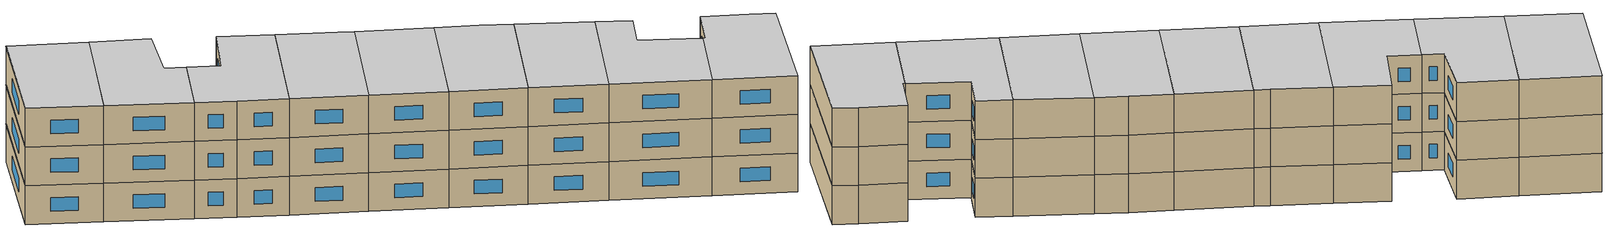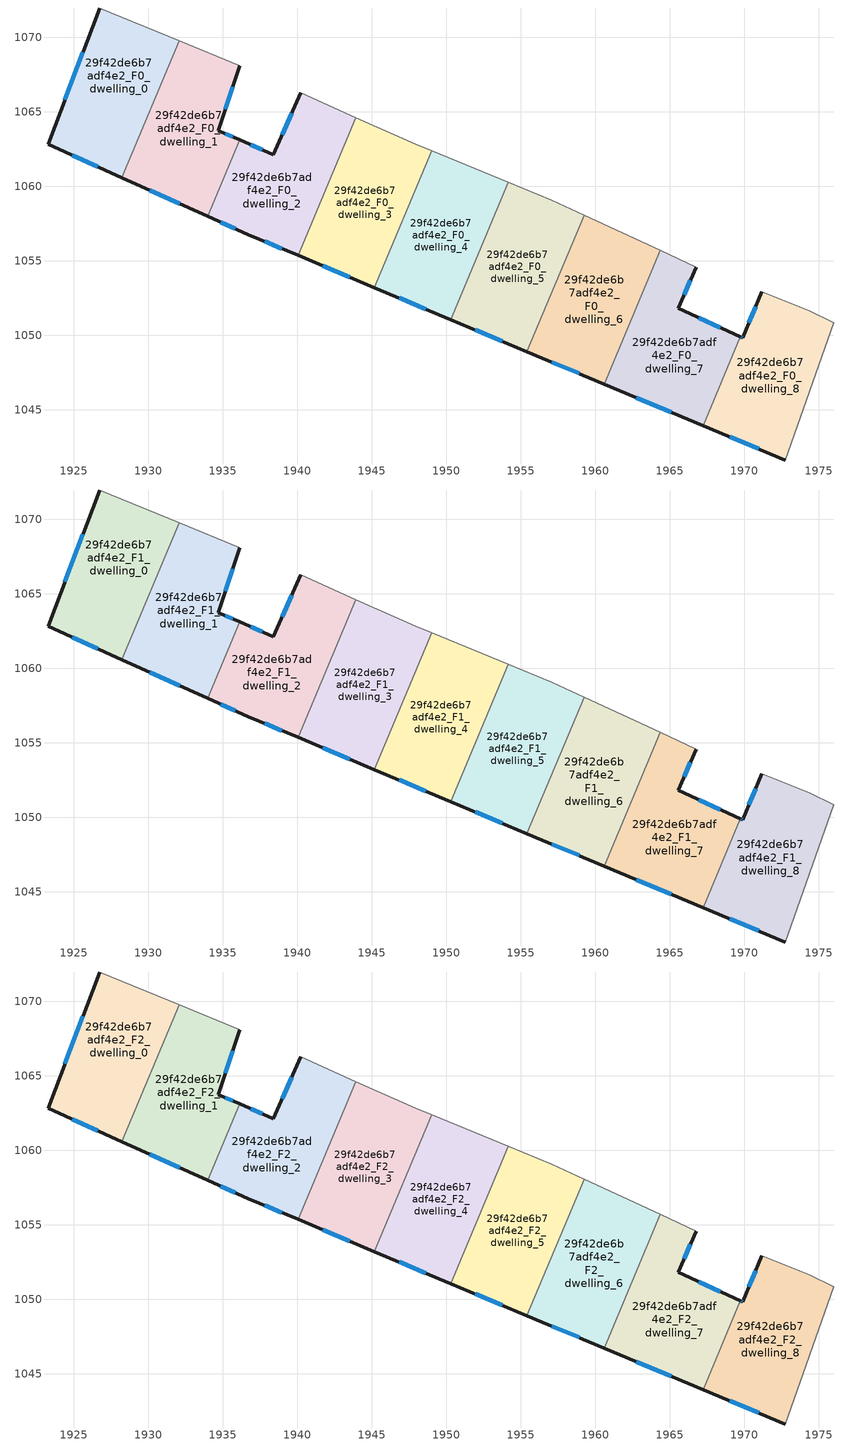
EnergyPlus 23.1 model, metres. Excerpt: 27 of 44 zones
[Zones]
29f42de6b7adf4e2_F0_dwelling_0
 floor ground (EU_floor_Construction): 1932.09,1069.76 1928.23,1060.58 1923.27,1062.82 1926.74,1071.96 z0
 wall outside (EU_wall_Construction): 1926.74,1071.96 1923.27,1062.82 1928.23,1060.58 z0:3
 wall adiabatic (EU_wall_Construction): 1932.09,1069.76 1926.74,1071.96 z0:3
 wall to 29f42de6b7adf4e2_F0_dwelling_1 (EU_wall_Construction): 1928.23,1060.58 1932.09,1069.76 z0:3
 window (EU_Window_Construction): 1924.88,1062.09 1926.62,1061.31 / 1925.61,1068.99 1924.4,1065.79 z0.98:2.02
29f42de6b7adf4e2_F0_dwelling_1
 floor ground (EU_floor_Construction): 1936.12,1068.1 1934.7,1063.73 1936.13,1063.1 1933.98,1057.99 1928.23,1060.58 1932.09,1069.76 z0
 wall outside (EU_wall_Construction): 1936.13,1063.1 1934.7,1063.73 1936.12,1068.1 / 1928.23,1060.58 1933.98,1057.99 z0:3
 wall adiabatic (EU_wall_Construction): 1936.12,1068.1 1932.09,1069.76 z0:3
 wall to 29f42de6b7adf4e2_F0_dwelling_2 (EU_wall_Construction): 1933.98,1057.99 1936.13,1063.1 z0:3
 window (EU_Window_Construction): 1935.16,1065.15 1935.66,1066.68 / 1935.66,1063.31 1935.16,1063.53 / 1930.1,1059.74 1932.11,1058.83 z0.98:2.02
29f42de6b7adf4e2_F0_dwelling_2
 floor ground (EU_floor_Construction): 1943.93,1064.6 1940.05,1055.35 1936.72,1056.75 1933.98,1057.99 1936.13,1063.1 1938.37,1062.12 1940.23,1066.26 z0
 wall outside (EU_wall_Construction): 1940.23,1066.26 1938.37,1062.12 1936.13,1063.1 / 1933.98,1057.99 1936.72,1056.75 1940.05,1055.35 z0:3
 wall adiabatic (EU_wall_Construction): 1943.93,1064.6 1940.23,1066.26 z0:3
 wall to 29f42de6b7adf4e2_F0_dwelling_3 (EU_wall_Construction): 1940.05,1055.35 1943.93,1064.6 z0:3
 window (EU_Window_Construction): 1937.64,1062.44 1936.86,1062.78 / 1939.63,1064.91 1938.97,1063.47 / 1937.8,1056.3 1938.96,1055.81 / 1934.87,1057.58 1935.83,1057.15 z0.98:2.02
29f42de6b7adf4e2_F0_dwelling_3
 floor ground (EU_floor_Construction): 1947.94,1062.81 1949.02,1062.37 1945.17,1053.2 1940.05,1055.35 1943.93,1064.6 z0
 wall outside (EU_wall_Construction): 1940.05,1055.35 1945.17,1053.2 z0:3
 wall adiabatic (EU_wall_Construction): 1949.02,1062.37 1947.94,1062.81 1943.93,1064.6 z0:3
 wall to 29f42de6b7adf4e2_F0_dwelling_4 (EU_wall_Construction): 1945.16,1053.2 1949.02,1062.37 z0:3
 window (EU_Window_Construction): 1941.71,1054.65 1943.5,1053.9 z0.98:2.02
29f42de6b7adf4e2_F0_dwelling_4
 floor ground (EU_floor_Construction): 1954.16,1060.26 1950.29,1051.05 1945.17,1053.2 1949.02,1062.37 z0
 wall outside (EU_wall_Construction): 1945.17,1053.2 1950.29,1051.05 z0:3
 wall adiabatic (EU_wall_Construction): 1954.16,1060.26 1949.02,1062.37 z0:3
 wall to 29f42de6b7adf4e2_F0_dwelling_5 (EU_wall_Construction): 1950.29,1051.05 1954.16,1060.26 z0:3
 window (EU_Window_Construction): 1946.83,1052.5 1948.62,1051.75 z0.98:2.02
29f42de6b7adf4e2_F0_dwelling_5
 floor ground (EU_floor_Construction): 1959.24,1058.06 1955.4,1048.91 1950.29,1051.05 1954.16,1060.26 1957.07,1059.07 z0
 wall outside (EU_wall_Construction): 1950.29,1051.05 1955.4,1048.91 z0:3
 wall adiabatic (EU_wall_Construction): 1959.24,1058.06 1957.07,1059.07 1954.16,1060.26 z0:3
 wall to 29f42de6b7adf4e2_F0_dwelling_6 (EU_wall_Construction): 1955.4,1048.91 1959.24,1058.06 z0:3
 window (EU_Window_Construction): 1951.95,1050.36 1953.74,1049.61 z0.98:2.02
29f42de6b7adf4e2_F0_dwelling_6
 floor ground (EU_floor_Construction): 1964.36,1055.7 1960.59,1046.73 1955.4,1048.91 1959.24,1058.06 z0
 wall outside (EU_wall_Construction): 1955.4,1048.91 1960.59,1046.73 z0:3
 wall adiabatic (EU_wall_Construction): 1964.36,1055.7 1959.24,1058.06 z0:3
 wall to 29f42de6b7adf4e2_F0_dwelling_7 (EU_wall_Construction): 1960.59,1046.73 1964.36,1055.7 z0:3
 window (EU_Window_Construction): 1957.09,1048.2 1958.9,1047.44 z0.98:2.02
29f42de6b7adf4e2_F0_dwelling_7
 floor ground (EU_floor_Construction): 1966.77,1054.58 1965.57,1051.8 1969.74,1049.88 1967.24,1043.94 1960.59,1046.73 1964.36,1055.7 z0
 wall outside (EU_wall_Construction): 1969.74,1049.88 1965.57,1051.8 1966.77,1054.58 / 1960.59,1046.73 1967.24,1043.94 z0:3
 wall adiabatic (EU_wall_Construction): 1966.77,1054.58 1964.36,1055.7 z0:3
 wall to 29f42de6b7adf4e2_F0_dwelling_8 (EU_wall_Construction): 1967.24,1043.94 1969.74,1049.88 z0:3
 window (EU_Window_Construction): 1965.96,1052.7 1966.38,1053.67 / 1968.38,1050.51 1966.92,1051.18 / 1962.75,1045.82 1965.08,1044.85 z0.98:2.02
29f42de6b7adf4e2_F0_dwelling_8
 floor ground (EU_floor_Construction): 1976.01,1050.85 1972.74,1041.63 1967.24,1043.94 1969.74,1049.88 1969.88,1049.82 1971.18,1052.93 1974.36,1051.64 z0
 wall outside (EU_wall_Construction): 1971.18,1052.93 1969.88,1049.82 1969.74,1049.88 / 1967.24,1043.94 1972.74,1041.63 z0:3
 wall adiabatic (EU_wall_Construction): 1972.74,1041.63 1976.01,1050.85 1974.36,1051.64 1971.18,1052.93 z0:3
 window (EU_Window_Construction): 1970.76,1051.92 1970.3,1050.83 / 1969.03,1043.19 1970.95,1042.38 / 1969.83,1049.84 1969.78,1049.86 z0.98:2.02
29f42de6b7adf4e2_F1_dwelling_0
 floor to 29f42de6b7adf4e2_F0_dwelling_0 (EU_floor_Construction): 1932.09,1069.76 1928.23,1060.58 1923.27,1062.82 1926.74,1071.96 z3
 wall outside (EU_wall_Construction): 1926.74,1071.96 1923.27,1062.82 1928.23,1060.58 z3:6
 wall adiabatic (EU_wall_Construction): 1932.09,1069.76 1926.74,1071.96 z3:6
 wall to 29f42de6b7adf4e2_F1_dwelling_1 (EU_wall_Construction): 1928.23,1060.58 1932.09,1069.76 z3:6
 window (EU_Window_Construction): 1924.88,1062.09 1926.62,1061.31 / 1925.61,1068.99 1924.4,1065.79 z3.98:5.02
29f42de6b7adf4e2_F1_dwelling_1
 floor to 29f42de6b7adf4e2_F0_dwelling_1 (EU_floor_Construction): 1936.12,1068.1 1934.7,1063.73 1936.13,1063.1 1933.98,1057.99 1928.23,1060.58 1932.09,1069.76 z3
 wall outside (EU_wall_Construction): 1936.13,1063.1 1934.7,1063.73 1936.12,1068.1 / 1928.23,1060.58 1933.98,1057.99 z3:6
 wall adiabatic (EU_wall_Construction): 1936.12,1068.1 1932.09,1069.76 z3:6
 wall to 29f42de6b7adf4e2_F1_dwelling_2 (EU_wall_Construction): 1933.98,1057.99 1936.13,1063.1 z3:6
 window (EU_Window_Construction): 1935.16,1065.15 1935.66,1066.68 / 1935.66,1063.31 1935.16,1063.53 / 1930.1,1059.74 1932.11,1058.83 z3.98:5.02
29f42de6b7adf4e2_F1_dwelling_2
 floor to 29f42de6b7adf4e2_F0_dwelling_2 (EU_floor_Construction): 1943.93,1064.6 1940.05,1055.35 1936.72,1056.75 1933.98,1057.99 1936.13,1063.1 1938.37,1062.12 1940.23,1066.26 z3
 wall outside (EU_wall_Construction): 1940.23,1066.26 1938.37,1062.12 1936.13,1063.1 / 1933.98,1057.99 1936.72,1056.75 1940.05,1055.35 z3:6
 wall adiabatic (EU_wall_Construction): 1943.93,1064.6 1940.23,1066.26 z3:6
 wall to 29f42de6b7adf4e2_F1_dwelling_3 (EU_wall_Construction): 1940.05,1055.35 1943.93,1064.6 z3:6
 window (EU_Window_Construction): 1937.64,1062.44 1936.86,1062.78 / 1939.63,1064.91 1938.97,1063.47 / 1937.8,1056.3 1938.96,1055.81 / 1934.87,1057.58 1935.83,1057.15 z3.98:5.02
29f42de6b7adf4e2_F1_dwelling_3
 floor to 29f42de6b7adf4e2_F0_dwelling_3 (EU_floor_Construction): 1947.94,1062.81 1949.02,1062.37 1945.17,1053.2 1940.05,1055.35 1943.93,1064.6 z3
 wall outside (EU_wall_Construction): 1940.05,1055.35 1945.17,1053.2 z3:6
 wall adiabatic (EU_wall_Construction): 1949.02,1062.37 1947.94,1062.81 1943.93,1064.6 z3:6
 wall to 29f42de6b7adf4e2_F1_dwelling_4 (EU_wall_Construction): 1945.16,1053.2 1949.02,1062.37 z3:6
 window (EU_Window_Construction): 1941.71,1054.65 1943.5,1053.9 z3.98:5.02
29f42de6b7adf4e2_F1_dwelling_4
 floor to 29f42de6b7adf4e2_F0_dwelling_4 (EU_floor_Construction): 1954.16,1060.26 1950.29,1051.05 1945.17,1053.2 1949.02,1062.37 z3
 wall outside (EU_wall_Construction): 1945.17,1053.2 1950.29,1051.05 z3:6
 wall adiabatic (EU_wall_Construction): 1954.16,1060.26 1949.02,1062.37 z3:6
 wall to 29f42de6b7adf4e2_F1_dwelling_5 (EU_wall_Construction): 1950.29,1051.05 1954.16,1060.26 z3:6
 window (EU_Window_Construction): 1946.83,1052.5 1948.62,1051.75 z3.98:5.02
29f42de6b7adf4e2_F1_dwelling_5
 floor to 29f42de6b7adf4e2_F0_dwelling_5 (EU_floor_Construction): 1959.24,1058.06 1955.4,1048.91 1950.29,1051.05 1954.16,1060.26 1957.07,1059.07 z3
 wall outside (EU_wall_Construction): 1950.29,1051.05 1955.4,1048.91 z3:6
 wall adiabatic (EU_wall_Construction): 1959.24,1058.06 1957.07,1059.07 1954.16,1060.26 z3:6
 wall to 29f42de6b7adf4e2_F1_dwelling_6 (EU_wall_Construction): 1955.4,1048.91 1959.24,1058.06 z3:6
 window (EU_Window_Construction): 1951.95,1050.36 1953.74,1049.61 z3.98:5.02
29f42de6b7adf4e2_F1_dwelling_6
 floor to 29f42de6b7adf4e2_F0_dwelling_6 (EU_floor_Construction): 1964.36,1055.7 1960.59,1046.73 1955.4,1048.91 1959.24,1058.06 z3
 wall outside (EU_wall_Construction): 1955.4,1048.91 1960.59,1046.73 z3:6
 wall adiabatic (EU_wall_Construction): 1964.36,1055.7 1959.24,1058.06 z3:6
 wall to 29f42de6b7adf4e2_F1_dwelling_7 (EU_wall_Construction): 1960.59,1046.73 1964.36,1055.7 z3:6
 window (EU_Window_Construction): 1957.09,1048.2 1958.9,1047.44 z3.98:5.02
29f42de6b7adf4e2_F1_dwelling_7
 floor to 29f42de6b7adf4e2_F0_dwelling_7 (EU_floor_Construction): 1966.77,1054.58 1965.57,1051.8 1969.74,1049.88 1967.24,1043.94 1960.59,1046.73 1964.36,1055.7 z3
 wall outside (EU_wall_Construction): 1969.74,1049.88 1965.57,1051.8 1966.77,1054.58 / 1960.59,1046.73 1967.24,1043.94 z3:6
 wall adiabatic (EU_wall_Construction): 1966.77,1054.58 1964.36,1055.7 z3:6
 wall to 29f42de6b7adf4e2_F1_dwelling_8 (EU_wall_Construction): 1967.24,1043.94 1969.74,1049.88 z3:6
 window (EU_Window_Construction): 1965.96,1052.7 1966.38,1053.67 / 1968.38,1050.51 1966.92,1051.18 / 1962.75,1045.82 1965.08,1044.85 z3.98:5.02
29f42de6b7adf4e2_F1_dwelling_8
 floor to 29f42de6b7adf4e2_F0_dwelling_8 (EU_floor_Construction): 1976.01,1050.85 1972.74,1041.63 1967.24,1043.94 1969.74,1049.88 1969.88,1049.82 1971.18,1052.93 1974.36,1051.64 z3
 wall outside (EU_wall_Construction): 1971.18,1052.93 1969.88,1049.82 1969.74,1049.88 / 1967.24,1043.94 1972.74,1041.63 z3:6
 wall adiabatic (EU_wall_Construction): 1972.74,1041.63 1976.01,1050.85 1974.36,1051.64 1971.18,1052.93 z3:6
 window (EU_Window_Construction): 1970.76,1051.92 1970.3,1050.83 / 1969.03,1043.19 1970.95,1042.38 / 1969.83,1049.84 1969.78,1049.86 z3.98:5.02
29f42de6b7adf4e2_F2_dwelling_0
 floor to 29f42de6b7adf4e2_F1_dwelling_0 (EU_floor_Construction): 1932.09,1069.76 1928.23,1060.58 1923.27,1062.82 1926.74,1071.96 z6
 wall outside (EU_wall_Construction): 1926.74,1071.96 1923.27,1062.82 1928.23,1060.58 z6:9
 wall adiabatic (EU_wall_Construction): 1932.09,1069.76 1926.74,1071.96 z6:9
 wall to 29f42de6b7adf4e2_F2_dwelling_1 (EU_wall_Construction): 1928.23,1060.58 1932.09,1069.76 z6:9
 window (EU_Window_Construction): 1924.88,1062.09 1926.62,1061.31 / 1925.61,1068.99 1924.4,1065.79 z6.98:8.02
 ceiling to 29f42de6b7adf4e2_F3_dwelling_0 (EU_floor_Construction): 1928.23,1060.58 1932.09,1069.76 1926.74,1071.96 1923.27,1062.82 z9
29f42de6b7adf4e2_F2_dwelling_1
 floor to 29f42de6b7adf4e2_F1_dwelling_1 (EU_floor_Construction): 1936.12,1068.1 1934.7,1063.73 1936.13,1063.1 1933.98,1057.99 1928.23,1060.58 1932.09,1069.76 z6
 wall outside (EU_wall_Construction): 1936.13,1063.1 1934.7,1063.73 1936.12,1068.1 / 1928.23,1060.58 1933.98,1057.99 z6:9
 wall adiabatic (EU_wall_Construction): 1936.12,1068.1 1932.09,1069.76 z6:9
 wall to 29f42de6b7adf4e2_F2_dwelling_2 (EU_wall_Construction): 1933.98,1057.99 1936.13,1063.1 z6:9
 window (EU_Window_Construction): 1935.16,1065.15 1935.66,1066.68 / 1935.66,1063.31 1935.16,1063.53 / 1930.1,1059.74 1932.11,1058.83 z6.98:8.02
 ceiling to 29f42de6b7adf4e2_F3_dwelling_1 (EU_floor_Construction): 1933.98,1057.99 1936.13,1063.1 1934.7,1063.73 1936.12,1068.1 1932.09,1069.76 1928.23,1060.58 z9
29f42de6b7adf4e2_F2_dwelling_2
 floor to 29f42de6b7adf4e2_F1_dwelling_2 (EU_floor_Construction): 1943.93,1064.6 1940.05,1055.35 1936.72,1056.75 1933.98,1057.99 1936.13,1063.1 1938.37,1062.12 1940.23,1066.26 z6
 wall outside (EU_wall_Construction): 1940.23,1066.26 1938.37,1062.12 1936.13,1063.1 / 1933.98,1057.99 1936.72,1056.75 1940.05,1055.35 z6:9
 wall adiabatic (EU_wall_Construction): 1943.93,1064.6 1940.23,1066.26 z6:9
 wall to 29f42de6b7adf4e2_F2_dwelling_3 (EU_wall_Construction): 1940.05,1055.35 1943.93,1064.6 z6:9
 window (EU_Window_Construction): 1937.64,1062.44 1936.86,1062.78 / 1939.63,1064.91 1938.97,1063.47 / 1937.8,1056.3 1938.96,1055.81 / 1934.87,1057.58 1935.83,1057.15 z6.98:8.02
 ceiling to 29f42de6b7adf4e2_F3_dwelling_2 (EU_floor_Construction): 1940.05,1055.35 1943.93,1064.6 1940.23,1066.26 1938.37,1062.12 1936.13,1063.1 1933.98,1057.99 1936.72,1056.75 z9
29f42de6b7adf4e2_F2_dwelling_3
 floor to 29f42de6b7adf4e2_F1_dwelling_3 (EU_floor_Construction): 1947.94,1062.81 1949.02,1062.37 1945.17,1053.2 1940.05,1055.35 1943.93,1064.6 z6
 wall outside (EU_wall_Construction): 1940.05,1055.35 1945.17,1053.2 z6:9
 wall adiabatic (EU_wall_Construction): 1949.02,1062.37 1947.94,1062.81 1943.93,1064.6 z6:9
 wall to 29f42de6b7adf4e2_F2_dwelling_4 (EU_wall_Construction): 1945.16,1053.2 1949.02,1062.37 z6:9
 window (EU_Window_Construction): 1941.71,1054.65 1943.5,1053.9 z6.98:8.02
 ceiling to 29f42de6b7adf4e2_F3_dwelling_3 (EU_floor_Construction): 1945.17,1053.2 1949.02,1062.37 1947.94,1062.81 1943.93,1064.6 1940.05,1055.35 z9
29f42de6b7adf4e2_F2_dwelling_4
 floor to 29f42de6b7adf4e2_F1_dwelling_4 (EU_floor_Construction): 1954.16,1060.26 1950.29,1051.05 1945.17,1053.2 1949.02,1062.37 z6
 wall outside (EU_wall_Construction): 1945.17,1053.2 1950.29,1051.05 z6:9
 wall adiabatic (EU_wall_Construction): 1954.16,1060.26 1949.02,1062.37 z6:9
 wall to 29f42de6b7adf4e2_F2_dwelling_5 (EU_wall_Construction): 1950.29,1051.05 1954.16,1060.26 z6:9
 window (EU_Window_Construction): 1946.83,1052.5 1948.62,1051.75 z6.98:8.02
 ceiling to 29f42de6b7adf4e2_F3_dwelling_4 (EU_floor_Construction): 1950.29,1051.05 1954.16,1060.26 1949.02,1062.37 1945.17,1053.2 z9
29f42de6b7adf4e2_F2_dwelling_5
 floor to 29f42de6b7adf4e2_F1_dwelling_5 (EU_floor_Construction): 1959.24,1058.06 1955.4,1048.91 1950.29,1051.05 1954.16,1060.26 1957.07,1059.07 z6
 wall outside (EU_wall_Construction): 1950.29,1051.05 1955.4,1048.91 z6:9
 wall adiabatic (EU_wall_Construction): 1959.24,1058.06 1957.07,1059.07 1954.16,1060.26 z6:9
 wall to 29f42de6b7adf4e2_F2_dwelling_6 (EU_wall_Construction): 1955.4,1048.91 1959.24,1058.06 z6:9
 window (EU_Window_Construction): 1951.95,1050.36 1953.74,1049.61 z6.98:8.02
 ceiling to 29f42de6b7adf4e2_F3_dwelling_5 (EU_floor_Construction): 1955.4,1048.91 1959.24,1058.06 1957.07,1059.07 1954.16,1060.26 1950.29,1051.05 z9
29f42de6b7adf4e2_F2_dwelling_6
 floor to 29f42de6b7adf4e2_F1_dwelling_6 (EU_floor_Construction): 1964.36,1055.7 1960.59,1046.73 1955.4,1048.91 1959.24,1058.06 z6
 wall outside (EU_wall_Construction): 1955.4,1048.91 1960.59,1046.73 z6:9
 wall adiabatic (EU_wall_Construction): 1964.36,1055.7 1959.24,1058.06 z6:9
 wall to 29f42de6b7adf4e2_F2_dwelling_7 (EU_wall_Construction): 1960.59,1046.73 1964.36,1055.7 z6:9
 window (EU_Window_Construction): 1957.09,1048.2 1958.9,1047.44 z6.98:8.02
 ceiling to 29f42de6b7adf4e2_F3_dwelling_6 (EU_floor_Construction): 1960.59,1046.73 1964.36,1055.7 1959.24,1058.06 1955.4,1048.91 z9
29f42de6b7adf4e2_F2_dwelling_7
 floor to 29f42de6b7adf4e2_F1_dwelling_7 (EU_floor_Construction): 1966.77,1054.58 1965.57,1051.8 1969.74,1049.88 1967.24,1043.94 1960.59,1046.73 1964.36,1055.7 z6
 wall outside (EU_wall_Construction): 1969.74,1049.88 1965.57,1051.8 1966.77,1054.58 / 1960.59,1046.73 1967.24,1043.94 z6:9
 wall adiabatic (EU_wall_Construction): 1966.77,1054.58 1964.36,1055.7 z6:9
 wall to 29f42de6b7adf4e2_F2_dwelling_8 (EU_wall_Construction): 1967.24,1043.94 1969.74,1049.88 z6:9
 window (EU_Window_Construction): 1965.96,1052.7 1966.38,1053.67 / 1968.38,1050.51 1966.92,1051.18 / 1962.75,1045.82 1965.08,1044.85 z6.98:8.02
 ceiling to 29f42de6b7adf4e2_F3_dwelling_7 (EU_floor_Construction): 1967.24,1043.94 1969.74,1049.88 1965.57,1051.8 1966.77,1054.58 1964.36,1055.7 1960.59,1046.73 z9
29f42de6b7adf4e2_F2_dwelling_8
 floor to 29f42de6b7adf4e2_F1_dwelling_8 (EU_floor_Construction): 1976.01,1050.85 1972.74,1041.63 1967.24,1043.94 1969.74,1049.88 1969.88,1049.82 1971.18,1052.93 1974.36,1051.64 z6
 wall outside (EU_wall_Construction): 1971.18,1052.93 1969.88,1049.82 1969.74,1049.88 / 1967.24,1043.94 1972.74,1041.63 z6:9
 wall adiabatic (EU_wall_Construction): 1972.74,1041.63 1976.01,1050.85 1974.36,1051.64 1971.18,1052.93 z6:9
 window (EU_Window_Construction): 1970.76,1051.92 1970.3,1050.83 / 1969.03,1043.19 1970.95,1042.38 / 1969.83,1049.84 1969.78,1049.86 z6.98:8.02
 ceiling to 29f42de6b7adf4e2_F3_dwelling_8 (EU_floor_Construction): 1972.74,1041.63 1976.01,1050.85 1974.36,1051.64 1971.18,1052.93 1969.88,1049.82 1969.74,1049.88 1967.24,1043.94 z9
[Building]
EU S2 Campaign: North Axis=0; Terrain=City; Solar Distribution=FullExterior
[Site:Location]
Bologna: Latitude=44.5; Longitude=11.25; Time Zone=1; Elevation=37
[SizingPeriod:WeatherFileDays]
AnnualSizingPeriod: Begin Month=1; Begin Day of Month=1; End Month=12; End Day of Month=31; Day of Week for Start Day=Monday; Use Weather File Daylight Saving Period=No; Use Weather File Rain and Snow Indicators=No
[MATERIAL]
EU_InternalMass_Material: Roughness=MediumRough; Thickness=0.1; Conductivity=1; Density=1800; Specific Heat=900; Thermal Absorptance=0.9; Solar Absorptance=0.7; Visible Absorptance=0.7
[MATERIAL:NOMASS] Roughness=MediumRough; Thermal Absorptance=0.9; Solar Absorptance=0.7; Visible Absorptance=0.7
Name | Thermal Resistance
EU_wall_NoMass | 0.905828
EU_floor_NoMass | 0.67114
[WINDOWMATERIAL:SIMPLEGLAZINGSYSTEM]
EU_Window_SimpleGlazing: UFactor=4.52486; Solar Heat Gain Coefficient=0.85; Visible Transmittance=0.85
[CONSTRUCTION]
EU_wall_Construction: EU_wall_NoMass
EU_floor_Construction: EU_floor_NoMass
EU_Window_Construction: EU_Window_SimpleGlazing
EU_InternalMass_Construction: EU_InternalMass_Material
[ZONE] Type=1; Multiplier=1; Ceiling Height=autocalculate; Floor Area=autocalculate; Part of Total Floor Area=Yes
Name | Volume
29f42de6b7adf4e2_F0_dwelling_0; 29f42de6b7adf4e2_F1_dwelling_0; 29f42de6b7adf4e2_F2_dwelling_0; 29f42de6b7adf4e2_F0_dwelling_3; 29f42de6b7adf4e2_F1_dwelling_3; 29f42de6b7adf4e2_F2_dwelling_3 | 166.08
29f42de6b7adf4e2_F0_dwelling_1 | 166.07
29f42de6b7adf4e2_F1_dwelling_1; 29f42de6b7adf4e2_F2_dwelling_1 | 166.071
29f42de6b7adf4e2_F0_dwelling_2 | 166.074
29f42de6b7adf4e2_F1_dwelling_2; 29f42de6b7adf4e2_F2_dwelling_2 | 166.073
29f42de6b7adf4e2_F0_dwelling_4; 29f42de6b7adf4e2_F1_dwelling_4; 29f42de6b7adf4e2_F2_dwelling_4; 29f42de6b7adf4e2_F1_dwelling_6; 29f42de6b7adf4e2_F2_dwelling_6; 29f42de6b7adf4e2_F1_dwelling_7; 29f42de6b7adf4e2_F2_dwelling_7 | 166.069
29f42de6b7adf4e2_F0_dwelling_5 | 166.081
29f42de6b7adf4e2_F1_dwelling_5; 29f42de6b7adf4e2_F2_dwelling_5 | 166.083
29f42de6b7adf4e2_F0_dwelling_6 | 166.068
29f42de6b7adf4e2_F0_dwelling_7 | 166.072
29f42de6b7adf4e2_F0_dwelling_8; 29f42de6b7adf4e2_F1_dwelling_8; 29f42de6b7adf4e2_F2_dwelling_8 | 166.082
[INTERNALMASS] Construction=EU_InternalMass_Construction
Name | Zone or ZoneList | Surface Area
29f42de6b7adf4e2_F0_dwelling_0_EU_InternalMass | 29f42de6b7adf4e2_F0_dwelling_0 | 55.3601
29f42de6b7adf4e2_F0_dwelling_1_EU_InternalMass | 29f42de6b7adf4e2_F0_dwelling_1 | 55.3565
29f42de6b7adf4e2_F0_dwelling_2_EU_InternalMass | 29f42de6b7adf4e2_F0_dwelling_2 | 55.3579
29f42de6b7adf4e2_F0_dwelling_3_EU_InternalMass | 29f42de6b7adf4e2_F0_dwelling_3 | 55.3602
29f42de6b7adf4e2_F0_dwelling_4_EU_InternalMass | 29f42de6b7adf4e2_F0_dwelling_4 | 55.3566
29f42de6b7adf4e2_F0_dwelling_5_EU_InternalMass | 29f42de6b7adf4e2_F0_dwelling_5 | 55.3605
29f42de6b7adf4e2_F0_dwelling_6_EU_InternalMass | 29f42de6b7adf4e2_F0_dwelling_6 | 55.3564
29f42de6b7adf4e2_F0_dwelling_7_EU_InternalMass | 29f42de6b7adf4e2_F0_dwelling_7 | 55.3568
29f42de6b7adf4e2_F0_dwelling_8_EU_InternalMass | 29f42de6b7adf4e2_F0_dwelling_8 | 55.3608
29f42de6b7adf4e2_F1_dwelling_0_EU_InternalMass | 29f42de6b7adf4e2_F1_dwelling_0 | 55.3601
29f42de6b7adf4e2_F1_dwelling_1_EU_InternalMass | 29f42de6b7adf4e2_F1_dwelling_1 | 55.3565
29f42de6b7adf4e2_F1_dwelling_2_EU_InternalMass | 29f42de6b7adf4e2_F1_dwelling_2 | 55.3579
29f42de6b7adf4e2_F1_dwelling_3_EU_InternalMass | 29f42de6b7adf4e2_F1_dwelling_3 | 55.3602
29f42de6b7adf4e2_F1_dwelling_4_EU_InternalMass | 29f42de6b7adf4e2_F1_dwelling_4 | 55.3566
29f42de6b7adf4e2_F1_dwelling_5_EU_InternalMass | 29f42de6b7adf4e2_F1_dwelling_5 | 55.3605
29f42de6b7adf4e2_F1_dwelling_6_EU_InternalMass | 29f42de6b7adf4e2_F1_dwelling_6 | 55.3564
29f42de6b7adf4e2_F1_dwelling_7_EU_InternalMass | 29f42de6b7adf4e2_F1_dwelling_7 | 55.3568
29f42de6b7adf4e2_F1_dwelling_8_EU_InternalMass | 29f42de6b7adf4e2_F1_dwelling_8 | 55.3608
29f42de6b7adf4e2_F2_dwelling_0_EU_InternalMass | 29f42de6b7adf4e2_F2_dwelling_0 | 55.3601
29f42de6b7adf4e2_F2_dwelling_1_EU_InternalMass | 29f42de6b7adf4e2_F2_dwelling_1 | 55.3565
29f42de6b7adf4e2_F2_dwelling_2_EU_InternalMass | 29f42de6b7adf4e2_F2_dwelling_2 | 55.3579
29f42de6b7adf4e2_F2_dwelling_3_EU_InternalMass | 29f42de6b7adf4e2_F2_dwelling_3 | 55.3602
29f42de6b7adf4e2_F2_dwelling_4_EU_InternalMass | 29f42de6b7adf4e2_F2_dwelling_4 | 55.3566
29f42de6b7adf4e2_F2_dwelling_5_EU_InternalMass | 29f42de6b7adf4e2_F2_dwelling_5 | 55.3605
29f42de6b7adf4e2_F2_dwelling_6_EU_InternalMass | 29f42de6b7adf4e2_F2_dwelling_6 | 55.3564
29f42de6b7adf4e2_F2_dwelling_7_EU_InternalMass | 29f42de6b7adf4e2_F2_dwelling_7 | 55.3568
29f42de6b7adf4e2_F2_dwelling_8_EU_InternalMass | 29f42de6b7adf4e2_F2_dwelling_8 | 55.3608
[OTHEREQUIPMENT] Fuel Type=Electricity; Design Level Calculation Method=Watts/Area; Power per Zone Floor Area=1; Fraction Latent=0; Fraction Radiant=0; Fraction Lost=0; Carbon Dioxide Generation Rate=0; EndUse Subcategory=EU_Step8_InternalGains
Name | Zone or ZoneList or Space or SpaceList | Schedule
EU_Step8_InternalGain_29f42de6b7adf4e2_F0_dwelling_0_f000 | 29f42de6b7adf4e2_F0_dwelling_0 | EU_Step8_GainSchedule_29f42de6b7adf4e2_F0_dwelling_0_f000
EU_Step8_InternalGain_29f42de6b7adf4e2_F0_dwelling_1_f000 | 29f42de6b7adf4e2_F0_dwelling_1 | EU_Step8_GainSchedule_29f42de6b7adf4e2_F0_dwelling_1_f000
EU_Step8_InternalGain_29f42de6b7adf4e2_F0_dwelling_2_f000 | 29f42de6b7adf4e2_F0_dwelling_2 | EU_Step8_GainSchedule_29f42de6b7adf4e2_F0_dwelling_2_f000
EU_Step8_InternalGain_29f42de6b7adf4e2_F0_dwelling_3_f000 | 29f42de6b7adf4e2_F0_dwelling_3 | EU_Step8_GainSchedule_29f42de6b7adf4e2_F0_dwelling_3_f000
EU_Step8_InternalGain_29f42de6b7adf4e2_F0_dwelling_4_f000 | 29f42de6b7adf4e2_F0_dwelling_4 | EU_Step8_GainSchedule_29f42de6b7adf4e2_F0_dwelling_4_f000
EU_Step8_InternalGain_29f42de6b7adf4e2_F0_dwelling_5_f000 | 29f42de6b7adf4e2_F0_dwelling_5 | EU_Step8_GainSchedule_29f42de6b7adf4e2_F0_dwelling_5_f000
EU_Step8_InternalGain_29f42de6b7adf4e2_F0_dwelling_6_f000 | 29f42de6b7adf4e2_F0_dwelling_6 | EU_Step8_GainSchedule_29f42de6b7adf4e2_F0_dwelling_6_f000
EU_Step8_InternalGain_29f42de6b7adf4e2_F0_dwelling_7_f000 | 29f42de6b7adf4e2_F0_dwelling_7 | EU_Step8_GainSchedule_29f42de6b7adf4e2_F0_dwelling_7_f000
EU_Step8_InternalGain_29f42de6b7adf4e2_F0_dwelling_8_f000 | 29f42de6b7adf4e2_F0_dwelling_8 | EU_Step8_GainSchedule_29f42de6b7adf4e2_F0_dwelling_8_f000
EU_Step8_InternalGain_29f42de6b7adf4e2_F1_dwelling_0_f000 | 29f42de6b7adf4e2_F1_dwelling_0 | EU_Step8_GainSchedule_29f42de6b7adf4e2_F1_dwelling_0_f000
EU_Step8_InternalGain_29f42de6b7adf4e2_F1_dwelling_1_f000 | 29f42de6b7adf4e2_F1_dwelling_1 | EU_Step8_GainSchedule_29f42de6b7adf4e2_F1_dwelling_1_f000
EU_Step8_InternalGain_29f42de6b7adf4e2_F1_dwelling_2_f000 | 29f42de6b7adf4e2_F1_dwelling_2 | EU_Step8_GainSchedule_29f42de6b7adf4e2_F1_dwelling_2_f000
EU_Step8_InternalGain_29f42de6b7adf4e2_F1_dwelling_3_f000 | 29f42de6b7adf4e2_F1_dwelling_3 | EU_Step8_GainSchedule_29f42de6b7adf4e2_F1_dwelling_3_f000
EU_Step8_InternalGain_29f42de6b7adf4e2_F1_dwelling_4_f000 | 29f42de6b7adf4e2_F1_dwelling_4 | EU_Step8_GainSchedule_29f42de6b7adf4e2_F1_dwelling_4_f000
EU_Step8_InternalGain_29f42de6b7adf4e2_F1_dwelling_5_f000 | 29f42de6b7adf4e2_F1_dwelling_5 | EU_Step8_GainSchedule_29f42de6b7adf4e2_F1_dwelling_5_f000
EU_Step8_InternalGain_29f42de6b7adf4e2_F1_dwelling_6_f000 | 29f42de6b7adf4e2_F1_dwelling_6 | EU_Step8_GainSchedule_29f42de6b7adf4e2_F1_dwelling_6_f000
EU_Step8_InternalGain_29f42de6b7adf4e2_F1_dwelling_7_f000 | 29f42de6b7adf4e2_F1_dwelling_7 | EU_Step8_GainSchedule_29f42de6b7adf4e2_F1_dwelling_7_f000
EU_Step8_InternalGain_29f42de6b7adf4e2_F1_dwelling_8_f000 | 29f42de6b7adf4e2_F1_dwelling_8 | EU_Step8_GainSchedule_29f42de6b7adf4e2_F1_dwelling_8_f000
EU_Step8_InternalGain_29f42de6b7adf4e2_F2_dwelling_0_f000 | 29f42de6b7adf4e2_F2_dwelling_0 | EU_Step8_GainSchedule_29f42de6b7adf4e2_F2_dwelling_0_f000
EU_Step8_InternalGain_29f42de6b7adf4e2_F2_dwelling_1_f000 | 29f42de6b7adf4e2_F2_dwelling_1 | EU_Step8_GainSchedule_29f42de6b7adf4e2_F2_dwelling_1_f000
EU_Step8_InternalGain_29f42de6b7adf4e2_F2_dwelling_2_f000 | 29f42de6b7adf4e2_F2_dwelling_2 | EU_Step8_GainSchedule_29f42de6b7adf4e2_F2_dwelling_2_f000
EU_Step8_InternalGain_29f42de6b7adf4e2_F2_dwelling_3_f000 | 29f42de6b7adf4e2_F2_dwelling_3 | EU_Step8_GainSchedule_29f42de6b7adf4e2_F2_dwelling_3_f000
EU_Step8_InternalGain_29f42de6b7adf4e2_F2_dwelling_4_f000 | 29f42de6b7adf4e2_F2_dwelling_4 | EU_Step8_GainSchedule_29f42de6b7adf4e2_F2_dwelling_4_f000
EU_Step8_InternalGain_29f42de6b7adf4e2_F2_dwelling_5_f000 | 29f42de6b7adf4e2_F2_dwelling_5 | EU_Step8_GainSchedule_29f42de6b7adf4e2_F2_dwelling_5_f000
EU_Step8_InternalGain_29f42de6b7adf4e2_F2_dwelling_6_f000 | 29f42de6b7adf4e2_F2_dwelling_6 | EU_Step8_GainSchedule_29f42de6b7adf4e2_F2_dwelling_6_f000
EU_Step8_InternalGain_29f42de6b7adf4e2_F2_dwelling_7_f000 | 29f42de6b7adf4e2_F2_dwelling_7 | EU_Step8_GainSchedule_29f42de6b7adf4e2_F2_dwelling_7_f000
EU_Step8_InternalGain_29f42de6b7adf4e2_F2_dwelling_8_f000 | 29f42de6b7adf4e2_F2_dwelling_8 | EU_Step8_GainSchedule_29f42de6b7adf4e2_F2_dwelling_8_f000
[ZONEVENTILATION:DESIGNFLOWRATE] Schedule=EU_AlwaysOn; Design Flow Rate Calculation Method=AirChanges/Hour; Air Changes per Hour=0.73129; Ventilation Type=Natural; Fan Pressure Rise=0; Fan Total Efficiency=1; Constant Term Coefficient=1; Temperature Term Coefficient=0; Velocity Term Coefficient=0; Velocity Squared Term Coefficient=0; Minimum Indoor Temperature=-100; Maximum Indoor Temperature=100; Delta Temperature=-100; Minimum Outdoor Temperature=-100; Maximum Outdoor Temperature=100; Maximum Wind Speed=40
Name | Zone or ZoneList or Space or SpaceList
EU_ConstantAir_29f42de6b7adf4e2_F0_dwelling_0 | 29f42de6b7adf4e2_F0_dwelling_0
EU_ConstantAir_29f42de6b7adf4e2_F0_dwelling_1 | 29f42de6b7adf4e2_F0_dwelling_1
EU_ConstantAir_29f42de6b7adf4e2_F0_dwelling_2 | 29f42de6b7adf4e2_F0_dwelling_2
EU_ConstantAir_29f42de6b7adf4e2_F0_dwelling_3 | 29f42de6b7adf4e2_F0_dwelling_3
EU_ConstantAir_29f42de6b7adf4e2_F0_dwelling_4 | 29f42de6b7adf4e2_F0_dwelling_4
EU_ConstantAir_29f42de6b7adf4e2_F0_dwelling_5 | 29f42de6b7adf4e2_F0_dwelling_5
EU_ConstantAir_29f42de6b7adf4e2_F0_dwelling_6 | 29f42de6b7adf4e2_F0_dwelling_6
EU_ConstantAir_29f42de6b7adf4e2_F0_dwelling_7 | 29f42de6b7adf4e2_F0_dwelling_7
EU_ConstantAir_29f42de6b7adf4e2_F0_dwelling_8 | 29f42de6b7adf4e2_F0_dwelling_8
EU_ConstantAir_29f42de6b7adf4e2_F1_dwelling_0 | 29f42de6b7adf4e2_F1_dwelling_0
EU_ConstantAir_29f42de6b7adf4e2_F1_dwelling_1 | 29f42de6b7adf4e2_F1_dwelling_1
EU_ConstantAir_29f42de6b7adf4e2_F1_dwelling_2 | 29f42de6b7adf4e2_F1_dwelling_2
EU_ConstantAir_29f42de6b7adf4e2_F1_dwelling_3 | 29f42de6b7adf4e2_F1_dwelling_3
EU_ConstantAir_29f42de6b7adf4e2_F1_dwelling_4 | 29f42de6b7adf4e2_F1_dwelling_4
EU_ConstantAir_29f42de6b7adf4e2_F1_dwelling_5 | 29f42de6b7adf4e2_F1_dwelling_5
EU_ConstantAir_29f42de6b7adf4e2_F1_dwelling_6 | 29f42de6b7adf4e2_F1_dwelling_6
EU_ConstantAir_29f42de6b7adf4e2_F1_dwelling_7 | 29f42de6b7adf4e2_F1_dwelling_7
EU_ConstantAir_29f42de6b7adf4e2_F1_dwelling_8 | 29f42de6b7adf4e2_F1_dwelling_8
EU_ConstantAir_29f42de6b7adf4e2_F2_dwelling_0 | 29f42de6b7adf4e2_F2_dwelling_0
EU_ConstantAir_29f42de6b7adf4e2_F2_dwelling_1 | 29f42de6b7adf4e2_F2_dwelling_1
EU_ConstantAir_29f42de6b7adf4e2_F2_dwelling_2 | 29f42de6b7adf4e2_F2_dwelling_2
EU_ConstantAir_29f42de6b7adf4e2_F2_dwelling_3 | 29f42de6b7adf4e2_F2_dwelling_3
EU_ConstantAir_29f42de6b7adf4e2_F2_dwelling_4 | 29f42de6b7adf4e2_F2_dwelling_4
EU_ConstantAir_29f42de6b7adf4e2_F2_dwelling_5 | 29f42de6b7adf4e2_F2_dwelling_5
EU_ConstantAir_29f42de6b7adf4e2_F2_dwelling_6 | 29f42de6b7adf4e2_F2_dwelling_6
EU_ConstantAir_29f42de6b7adf4e2_F2_dwelling_7 | 29f42de6b7adf4e2_F2_dwelling_7
EU_ConstantAir_29f42de6b7adf4e2_F2_dwelling_8 | 29f42de6b7adf4e2_F2_dwelling_8
[HVACTEMPLATE:THERMOSTAT] Constant Heating Setpoint=20; Constant Cooling Setpoint=50
EU_HeatOnly_29f42de6b7adf4e2_F0_dwelling_0; EU_HeatOnly_29f42de6b7adf4e2_F0_dwelling_1; EU_HeatOnly_29f42de6b7adf4e2_F0_dwelling_2; EU_HeatOnly_29f42de6b7adf4e2_F0_dwelling_3; EU_HeatOnly_29f42de6b7adf4e2_F0_dwelling_4; EU_HeatOnly_29f42de6b7adf4e2_F0_dwelling_5; EU_HeatOnly_29f42de6b7adf4e2_F0_dwelling_6; EU_HeatOnly_29f42de6b7adf4e2_F0_dwelling_7; EU_HeatOnly_29f42de6b7adf4e2_F0_dwelling_8; EU_HeatOnly_29f42de6b7adf4e2_F1_dwelling_0; EU_HeatOnly_29f42de6b7adf4e2_F1_dwelling_1; EU_HeatOnly_29f42de6b7adf4e2_F1_dwelling_2; EU_HeatOnly_29f42de6b7adf4e2_F1_dwelling_3; EU_HeatOnly_29f42de6b7adf4e2_F1_dwelling_4; EU_HeatOnly_29f42de6b7adf4e2_F1_dwelling_5; EU_HeatOnly_29f42de6b7adf4e2_F1_dwelling_6; EU_HeatOnly_29f42de6b7adf4e2_F1_dwelling_7; EU_HeatOnly_29f42de6b7adf4e2_F1_dwelling_8; EU_HeatOnly_29f42de6b7adf4e2_F2_dwelling_0; EU_HeatOnly_29f42de6b7adf4e2_F2_dwelling_1; EU_HeatOnly_29f42de6b7adf4e2_F2_dwelling_2; EU_HeatOnly_29f42de6b7adf4e2_F2_dwelling_3; EU_HeatOnly_29f42de6b7adf4e2_F2_dwelling_4; EU_HeatOnly_29f42de6b7adf4e2_F2_dwelling_5; EU_HeatOnly_29f42de6b7adf4e2_F2_dwelling_6; EU_HeatOnly_29f42de6b7adf4e2_F2_dwelling_7; EU_HeatOnly_29f42de6b7adf4e2_F2_dwelling_8; EU_HeatOnly_29f42de6b7adf4e2_F3_dwelling_0; EU_HeatOnly_29f42de6b7adf4e2_F3_dwelling_1; EU_HeatOnly_29f42de6b7adf4e2_F3_dwelling_2; EU_HeatOnly_29f42de6b7adf4e2_F3_dwelling_3; EU_HeatOnly_29f42de6b7adf4e2_F3_dwelling_4; EU_HeatOnly_29f42de6b7adf4e2_F3_dwelling_5; EU_HeatOnly_29f42de6b7adf4e2_F3_dwelling_6; EU_HeatOnly_29f42de6b7adf4e2_F3_dwelling_7; EU_HeatOnly_29f42de6b7adf4e2_F3_dwelling_8; EU_HeatOnly_29f42de6b7adf4e2_F4_dwelling_0; EU_HeatOnly_29f42de6b7adf4e2_F4_dwelling_1; EU_HeatOnly_29f42de6b7adf4e2_F4_dwelling_2; EU_HeatOnly_29f42de6b7adf4e2_F4_dwelling_3; EU_HeatOnly_29f42de6b7adf4e2_F4_dwelling_4; EU_HeatOnly_29f42de6b7adf4e2_F4_dwelling_5; EU_HeatOnly_29f42de6b7adf4e2_F4_dwelling_6; EU_HeatOnly_29f42de6b7adf4e2_F4_dwelling_7
[HVACTEMPLATE:ZONE:IDEALLOADSAIRSYSTEM] System Availability Schedule=EU_AlwaysOn; Maximum Heating Supply Air Temperature=50; Minimum Cooling Supply Air Temperature=13; Maximum Heating Supply Air Humidity Ratio=0.0156; Minimum Cooling Supply Air Humidity Ratio=0.0077; Heating Limit=NoLimit; Cooling Limit=NoLimit; Heating Availability Schedule=EU_AlwaysOn; Cooling Availability Schedule=EU_CoolingOff; Dehumidification Control Type=ConstantSensibleHeatRatio; Cooling Sensible Heat Ratio=0.7; Dehumidification Setpoint=60; Humidification Control Type=None; Humidification Setpoint=30; Outdoor Air Method=None; Outdoor Air Flow Rate per Person=0.00944; Outdoor Air Flow Rate per Zone Floor Area=0; Outdoor Air Flow Rate per Zone=0; Demand Controlled Ventilation Type=None; Outdoor Air Economizer Type=NoEconomizer; Heat Recovery Type=None; Sensible Heat Recovery Effectiveness=0.7; Latent Heat Recovery Effectiveness=0.65
Name | Template Thermostat
29f42de6b7adf4e2_F0_dwelling_0 | EU_HeatOnly_29f42de6b7adf4e2_F0_dwelling_0
29f42de6b7adf4e2_F0_dwelling_1 | EU_HeatOnly_29f42de6b7adf4e2_F0_dwelling_1
29f42de6b7adf4e2_F0_dwelling_2 | EU_HeatOnly_29f42de6b7adf4e2_F0_dwelling_2
29f42de6b7adf4e2_F0_dwelling_3 | EU_HeatOnly_29f42de6b7adf4e2_F0_dwelling_3
29f42de6b7adf4e2_F0_dwelling_4 | EU_HeatOnly_29f42de6b7adf4e2_F0_dwelling_4
29f42de6b7adf4e2_F0_dwelling_5 | EU_HeatOnly_29f42de6b7adf4e2_F0_dwelling_5
29f42de6b7adf4e2_F0_dwelling_6 | EU_HeatOnly_29f42de6b7adf4e2_F0_dwelling_6
29f42de6b7adf4e2_F0_dwelling_7 | EU_HeatOnly_29f42de6b7adf4e2_F0_dwelling_7
29f42de6b7adf4e2_F0_dwelling_8 | EU_HeatOnly_29f42de6b7adf4e2_F0_dwelling_8
29f42de6b7adf4e2_F1_dwelling_0 | EU_HeatOnly_29f42de6b7adf4e2_F1_dwelling_0
29f42de6b7adf4e2_F1_dwelling_1 | EU_HeatOnly_29f42de6b7adf4e2_F1_dwelling_1
29f42de6b7adf4e2_F1_dwelling_2 | EU_HeatOnly_29f42de6b7adf4e2_F1_dwelling_2
29f42de6b7adf4e2_F1_dwelling_3 | EU_HeatOnly_29f42de6b7adf4e2_F1_dwelling_3
29f42de6b7adf4e2_F1_dwelling_4 | EU_HeatOnly_29f42de6b7adf4e2_F1_dwelling_4
29f42de6b7adf4e2_F1_dwelling_5 | EU_HeatOnly_29f42de6b7adf4e2_F1_dwelling_5
29f42de6b7adf4e2_F1_dwelling_6 | EU_HeatOnly_29f42de6b7adf4e2_F1_dwelling_6
29f42de6b7adf4e2_F1_dwelling_7 | EU_HeatOnly_29f42de6b7adf4e2_F1_dwelling_7
29f42de6b7adf4e2_F1_dwelling_8 | EU_HeatOnly_29f42de6b7adf4e2_F1_dwelling_8
29f42de6b7adf4e2_F2_dwelling_0 | EU_HeatOnly_29f42de6b7adf4e2_F2_dwelling_0
29f42de6b7adf4e2_F2_dwelling_1 | EU_HeatOnly_29f42de6b7adf4e2_F2_dwelling_1
29f42de6b7adf4e2_F2_dwelling_2 | EU_HeatOnly_29f42de6b7adf4e2_F2_dwelling_2
29f42de6b7adf4e2_F2_dwelling_3 | EU_HeatOnly_29f42de6b7adf4e2_F2_dwelling_3
29f42de6b7adf4e2_F2_dwelling_4 | EU_HeatOnly_29f42de6b7adf4e2_F2_dwelling_4
29f42de6b7adf4e2_F2_dwelling_5 | EU_HeatOnly_29f42de6b7adf4e2_F2_dwelling_5
29f42de6b7adf4e2_F2_dwelling_6 | EU_HeatOnly_29f42de6b7adf4e2_F2_dwelling_6
29f42de6b7adf4e2_F2_dwelling_7 | EU_HeatOnly_29f42de6b7adf4e2_F2_dwelling_7
29f42de6b7adf4e2_F2_dwelling_8 | EU_HeatOnly_29f42de6b7adf4e2_F2_dwelling_8
[SIZING:ZONE] Zone Cooling Design Supply Air Temperature Input Method=SupplyAirTemperature; Zone Cooling Design Supply Air Temperature=13; Zone Heating Design Supply Air Temperature Input Method=SupplyAirTemperature; Zone Heating Design Supply Air Temperature=50; Zone Cooling Design Supply Air Humidity Ratio=0.008; Zone Heating Design Supply Air Humidity Ratio=0.008; Cooling Design Air Flow Method=DesignDay; Cooling Design Air Flow Rate=0; Cooling Minimum Air Flow per Zone Floor Area=0.000762; Cooling Minimum Air Flow=0; Cooling Minimum Air Flow Fraction=0.2; Heating Design Air Flow Method=DesignDay; Heating Design Air Flow Rate=0; Heating Maximum Air Flow per Zone Floor Area=0.002032; Heating Maximum Air Flow=0.141576; Heating Maximum Air Flow Fraction=0.3; Account for Dedicated Outdoor Air System=No; Dedicated Outdoor Air System Control Strategy=NeutralSupplyAir; Dedicated Outdoor Air Low Setpoint Temperature for Design=autosize; Dedicated Outdoor Air High Setpoint Temperature for Design=autosize; Zone Load Sizing Method=Sensible Load Only No Latent Load; Zone Latent Cooling Design Supply Air Humidity Ratio Input Method=HumidityRatioDifference; Zone Cooling Design Supply Air Humidity Ratio Difference=0.005; Zone Latent Heating Design Supply Air Humidity Ratio Input Method=HumidityRatioDifference; Zone Humidification Design Supply Air Humidity Ratio Difference=0.005
29f42de6b7adf4e2_F0_dwelling_0; 29f42de6b7adf4e2_F0_dwelling_1; 29f42de6b7adf4e2_F0_dwelling_2; 29f42de6b7adf4e2_F0_dwelling_3; 29f42de6b7adf4e2_F0_dwelling_4; 29f42de6b7adf4e2_F0_dwelling_5; 29f42de6b7adf4e2_F0_dwelling_6; 29f42de6b7adf4e2_F0_dwelling_7; 29f42de6b7adf4e2_F0_dwelling_8; 29f42de6b7adf4e2_F1_dwelling_0; 29f42de6b7adf4e2_F1_dwelling_1; 29f42de6b7adf4e2_F1_dwelling_2; 29f42de6b7adf4e2_F1_dwelling_3; 29f42de6b7adf4e2_F1_dwelling_4; 29f42de6b7adf4e2_F1_dwelling_5; 29f42de6b7adf4e2_F1_dwelling_6; 29f42de6b7adf4e2_F1_dwelling_7; 29f42de6b7adf4e2_F1_dwelling_8; 29f42de6b7adf4e2_F2_dwelling_0; 29f42de6b7adf4e2_F2_dwelling_1; 29f42de6b7adf4e2_F2_dwelling_2; 29f42de6b7adf4e2_F2_dwelling_3; 29f42de6b7adf4e2_F2_dwelling_4; 29f42de6b7adf4e2_F2_dwelling_5; 29f42de6b7adf4e2_F2_dwelling_6; 29f42de6b7adf4e2_F2_dwelling_7; 29f42de6b7adf4e2_F2_dwelling_8
[SCHEDULE:CONSTANT]
Name | Hourly Value
EU_AlwaysOn | 1
EU_CoolingOff | 0
[SCHEDULE:FILE] Column Number=1; Rows to Skip at Top=0; Number of Hours of Data=8760; Column Separator=Comma; Interpolate to Timestep=No; Minutes per Item=60; Adjust Schedule for Daylight Savings=Yes
Name | File
EU_Step8_GainSchedule_29f42de6b7adf4e2_F0_dwelling_0_f000 | ../../schedules/29f42de6b7adf4e2/29f42de6b7adf4e2_F0_dwelling_0_f000_gain.csv
EU_Step8_GainSchedule_29f42de6b7adf4e2_F0_dwelling_1_f000 | ../../schedules/29f42de6b7adf4e2/29f42de6b7adf4e2_F0_dwelling_1_f000_gain.csv
EU_Step8_GainSchedule_29f42de6b7adf4e2_F0_dwelling_2_f000 | ../../schedules/29f42de6b7adf4e2/29f42de6b7adf4e2_F0_dwelling_2_f000_gain.csv
EU_Step8_GainSchedule_29f42de6b7adf4e2_F0_dwelling_3_f000 | ../../schedules/29f42de6b7adf4e2/29f42de6b7adf4e2_F0_dwelling_3_f000_gain.csv
EU_Step8_GainSchedule_29f42de6b7adf4e2_F0_dwelling_4_f000 | ../../schedules/29f42de6b7adf4e2/29f42de6b7adf4e2_F0_dwelling_4_f000_gain.csv
EU_Step8_GainSchedule_29f42de6b7adf4e2_F0_dwelling_5_f000 | ../../schedules/29f42de6b7adf4e2/29f42de6b7adf4e2_F0_dwelling_5_f000_gain.csv
EU_Step8_GainSchedule_29f42de6b7adf4e2_F0_dwelling_6_f000 | ../../schedules/29f42de6b7adf4e2/29f42de6b7adf4e2_F0_dwelling_6_f000_gain.csv
EU_Step8_GainSchedule_29f42de6b7adf4e2_F0_dwelling_7_f000 | ../../schedules/29f42de6b7adf4e2/29f42de6b7adf4e2_F0_dwelling_7_f000_gain.csv
EU_Step8_GainSchedule_29f42de6b7adf4e2_F0_dwelling_8_f000 | ../../schedules/29f42de6b7adf4e2/29f42de6b7adf4e2_F0_dwelling_8_f000_gain.csv
EU_Step8_GainSchedule_29f42de6b7adf4e2_F1_dwelling_0_f000 | ../../schedules/29f42de6b7adf4e2/29f42de6b7adf4e2_F1_dwelling_0_f000_gain.csv
EU_Step8_GainSchedule_29f42de6b7adf4e2_F1_dwelling_1_f000 | ../../schedules/29f42de6b7adf4e2/29f42de6b7adf4e2_F1_dwelling_1_f000_gain.csv
EU_Step8_GainSchedule_29f42de6b7adf4e2_F1_dwelling_2_f000 | ../../schedules/29f42de6b7adf4e2/29f42de6b7adf4e2_F1_dwelling_2_f000_gain.csv
EU_Step8_GainSchedule_29f42de6b7adf4e2_F1_dwelling_3_f000 | ../../schedules/29f42de6b7adf4e2/29f42de6b7adf4e2_F1_dwelling_3_f000_gain.csv
EU_Step8_GainSchedule_29f42de6b7adf4e2_F1_dwelling_4_f000 | ../../schedules/29f42de6b7adf4e2/29f42de6b7adf4e2_F1_dwelling_4_f000_gain.csv
EU_Step8_GainSchedule_29f42de6b7adf4e2_F1_dwelling_5_f000 | ../../schedules/29f42de6b7adf4e2/29f42de6b7adf4e2_F1_dwelling_5_f000_gain.csv
EU_Step8_GainSchedule_29f42de6b7adf4e2_F1_dwelling_6_f000 | ../../schedules/29f42de6b7adf4e2/29f42de6b7adf4e2_F1_dwelling_6_f000_gain.csv
EU_Step8_GainSchedule_29f42de6b7adf4e2_F1_dwelling_7_f000 | ../../schedules/29f42de6b7adf4e2/29f42de6b7adf4e2_F1_dwelling_7_f000_gain.csv
EU_Step8_GainSchedule_29f42de6b7adf4e2_F1_dwelling_8_f000 | ../../schedules/29f42de6b7adf4e2/29f42de6b7adf4e2_F1_dwelling_8_f000_gain.csv
EU_Step8_GainSchedule_29f42de6b7adf4e2_F2_dwelling_0_f000 | ../../schedules/29f42de6b7adf4e2/29f42de6b7adf4e2_F2_dwelling_0_f000_gain.csv
EU_Step8_GainSchedule_29f42de6b7adf4e2_F2_dwelling_1_f000 | ../../schedules/29f42de6b7adf4e2/29f42de6b7adf4e2_F2_dwelling_1_f000_gain.csv
EU_Step8_GainSchedule_29f42de6b7adf4e2_F2_dwelling_2_f000 | ../../schedules/29f42de6b7adf4e2/29f42de6b7adf4e2_F2_dwelling_2_f000_gain.csv
EU_Step8_GainSchedule_29f42de6b7adf4e2_F2_dwelling_3_f000 | ../../schedules/29f42de6b7adf4e2/29f42de6b7adf4e2_F2_dwelling_3_f000_gain.csv
EU_Step8_GainSchedule_29f42de6b7adf4e2_F2_dwelling_4_f000 | ../../schedules/29f42de6b7adf4e2/29f42de6b7adf4e2_F2_dwelling_4_f000_gain.csv
EU_Step8_GainSchedule_29f42de6b7adf4e2_F2_dwelling_5_f000 | ../../schedules/29f42de6b7adf4e2/29f42de6b7adf4e2_F2_dwelling_5_f000_gain.csv
EU_Step8_GainSchedule_29f42de6b7adf4e2_F2_dwelling_6_f000 | ../../schedules/29f42de6b7adf4e2/29f42de6b7adf4e2_F2_dwelling_6_f000_gain.csv
EU_Step8_GainSchedule_29f42de6b7adf4e2_F2_dwelling_7_f000 | ../../schedules/29f42de6b7adf4e2/29f42de6b7adf4e2_F2_dwelling_7_f000_gain.csv
EU_Step8_GainSchedule_29f42de6b7adf4e2_F2_dwelling_8_f000 | ../../schedules/29f42de6b7adf4e2/29f42de6b7adf4e2_F2_dwelling_8_f000_gain.csv
